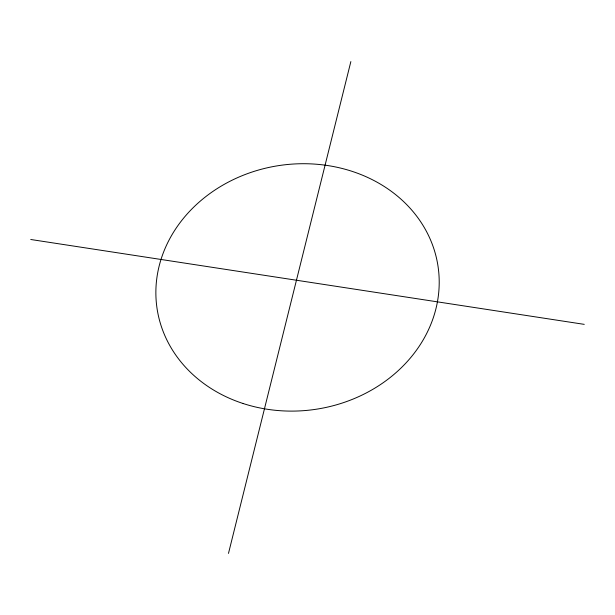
<?xml version="1.0" encoding="UTF-8"?>
<svg xmlns="http://www.w3.org/2000/svg" width="615" height="615" viewBox="0 0 615 615"><rect width="100%" height="100%" fill="white"/><g stroke="black" fill="none" stroke-linecap="round" stroke-linejoin="round"><path stroke-width="0.92" d="M228.48 553.408L350.858 61.592M30.75 239.496L584.25 324.359M243.133 403.525A142.065 123.246 -8.6 0 0 438.026 266.295A142.065 123.246 -8.6 0 0 211.46 192.418A142.065 123.246 -8.6 0 0 243.133 403.525"/></g></svg>
